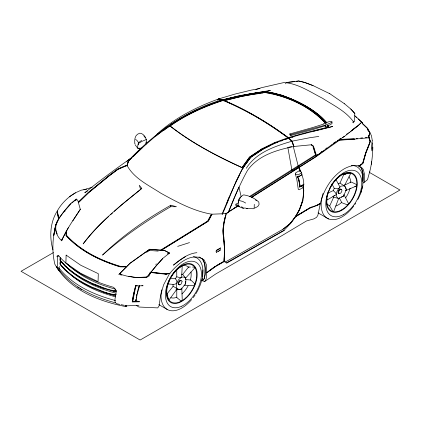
<?xml version="1.0" encoding="UTF-8"?>
<svg xmlns="http://www.w3.org/2000/svg" width="421" height="421" viewBox="0 0 421 421"><rect width="100%" height="100%" fill="white"/><g stroke="black" fill="none" stroke-linecap="round" stroke-linejoin="round"><path stroke-width="0.63" d="M170.173 125.721L169.542 125.511L170.226 126.221C192.423 143.566 217.578 156.601 243.149 168.211L243.106 167.979C217.536 156.375 192.381 143.34 170.184 125.99L170.173 125.721C186.224 114.359 204.427 106.281 223.077 100.235L223.109 100.519L222.499 100.003L209.021 104.724M66.234 233.334L66.229 231.608L68.349 227.64M176.794 289.674L176.762 297.568L181.041 300.973L181.704 300.978L182.246 300.278L181.819 288.043L181.362 289.038L179.009 289.664L175.962 289.774M185.672 281.354L185.65 283.686L181.362 289.038C178.036 290.553 175.946 287.317 173.052 286.417L173.036 284.385L175.125 284.191L177.046 282.959C177.573 280.128 179.846 278.17 182.325 277.002L184.477 277.176L185.635 277.971L185.914 280.339L185.65 283.686L185.056 284.296M215.399 266.314L206.585 272.566L206.722 275.292L206.037 279.444L204.685 281.523L201.338 280.47M331.474 145.003L316.182 156.08L316.571 155.844L313.545 146.413L311.477 144.766L293.958 146.476L292.127 141.161L288.938 138.02L288.88 138.504L288.017 137.725L274.702 142.551M206.748 272.498L206.369 264.641L204.206 260.01C192.013 251.021 177.62 263.872 169.984 273.224L166.732 273.913M60.187 258.094L60.098 260.452L65.076 266.072L72.759 272.582L82.006 278.66M60.187 261.999L60.098 264.356L65.076 269.972L72.875 276.56M60.235 261.552L60.145 263.914C68.57 274.408 80.243 281.675 92.315 287.306C100.119 289.927 107.818 294.511 116.207 294.558M60.208 260.531L60.298 258.173M60.277 262.662L60.208 264.43L65.192 270.05M224.351 261.167L224.661 246.322L223.898 237.518C222.346 229.371 224.414 221.246 226.403 213.368L237.86 206.132M372.848 147.166C372.611 155.291 371.811 163.448 369.806 171.336M362.765 181.298L363.06 173.989L361.628 168.426M362.818 181.33L363.113 174.02L361.686 168.458L358.287 165.658M362.923 183.051L364.386 182.235L364.681 174.925L363.249 169.363C358.739 162.959 349.883 165.7 344.241 168.81C331.859 176.225 323.77 189.587 320.349 203.369L317.55 204.938L309.614 207.9L295.453 216.515L290.422 223.277L282.933 229.287L225.803 261.746L223.967 261.357L216.994 265.33M224.382 253.195L223.967 261.357L226.693 263.141L284.364 230.376M146.208 144.045C147.208 139.809 145.519 135.694 141.577 133.499L139.777 133.183C135.067 134.504 134.473 138.772 134.762 142.972M145.961 143.661L146.045 141.993M224.172 257.641L223.967 261.357L215.257 266.388L210.9 269.593M202.275 278.57L202.896 269.987M141.661 140.382L138.593 142.624L138.688 144.787L138.593 142.624L136.883 140.319L135.625 139.514M338.21 192.35L338.447 190.908L339.805 189.376M192.56 267.051L194.786 267.214L194.786 267.903L185.661 278.081M353.387 122.858L354.208 121.248L354.829 113.47L350.782 109.034M139.325 301.794L139.351 301.504L135.725 300.931L135.457 301.073L139.325 301.794L132.326 301.931M146.866 277.176L156.591 265.198L162.722 258.441L169.621 252.989L164.579 250.437L149.618 249.237L130 263.23L119.601 273.829L119.769 274.166L126.853 276.102L134.883 277.497L146.866 277.176L146.929 276.486M331.911 183.94L334.253 188.329L338.384 188.608L339.273 188.192L339.479 187.387L339.305 185.882L338.247 183.866L340.01 183.014C342.415 185.087 346.151 186.019 346.32 189.787L343.489 196.123L338.547 198.491L337.31 197.712L336.247 195.744C336.026 192.218 337.763 189.287 340.205 186.913C341.063 185.056 344.346 186.85 344.436 185.051M219.42 99.288L222.256 99.861L222.63 100.33L222.709 99.945C235.05 96.804 247.506 94.13 260.11 92.267C267.503 90.752 274.739 93.462 281.838 95.199C298.289 101.298 315.134 109.15 326.722 122.706M238.554 201.917L238.718 200.433L240.554 197.481M372.269 140.503L371.422 147.666L371.917 150.844L372.585 143.793L371.985 142.682M371.333 164.343L371.648 161.669M328.717 125.326L328.412 127.81L332.679 126.374L304.899 133.483M169.2 280.46L168.458 283.128M328.643 125.142L328.333 127.579L313.687 131.184M170.663 206.706L170.868 205.206L176.425 206.727L170.663 206.706L169.826 207.227C146.013 221.083 123.127 236.744 102.524 255.084C122.79 235.339 146.313 219.094 170.868 205.206M56.382 266.34L56.24 266.419C70.744 290.595 99.467 301.441 125.89 306.63L126.037 305.63M134.904 301.178L132.399 301.662L134.683 289.943M133.489 295.237L132.399 301.662M132.71 301.625L135.878 285.938L137.204 285.627M132.22 301.873L133.246 295.484L135.578 285.833M132.736 299.815L132.483 301.494L132.836 301.699L135.972 301.073L137.041 294.774L139.53 285.917M288.069 137.646L288.027 137.904C267.919 122.948 246.153 110.055 223.019 100.372L223.404 100.172C246.469 109.834 268.172 122.69 288.227 137.599L288.069 137.646C268.009 122.743 246.306 109.886 223.246 100.219M76.048 199.954L76.196 199.054L77.764 200.317L80.322 209.369L72.786 220.92M135.473 301.083L136.041 299.263M245.659 203.043L242.712 201.422L238.718 200.433C238.718 202.096 236.991 206.353 239.47 206.758L238.833 206.164L238.67 206.59M78.448 202.506L88.463 192.781L109.181 175.846L117.817 169.379L127.037 165.511L129.031 160.017L131.005 158.264L126.884 161.532M135.725 300.931L135.92 299.81M327.133 127.352L327.412 125.758M327.948 125.069L327.57 127.226L305.604 132.72L288.217 137.656L291.911 141.219L293.737 146.513C276.597 149.992 258.152 155.381 247.516 170.368C240.012 183.793 234.271 198.075 228.492 212.305L226.987 213.252L225.209 213.7M54.298 233.644L54.525 232.503M320.349 203.369L317.881 215.236L316.581 217.357L313.803 218.904L306.477 220.962L282.049 235.576L215.647 274.024L204.685 281.523M224.993 217.431L223.719 223.23L222.867 230.661L224.314 246.517M133.404 295.405L134.657 289.932M134.594 290.111L135.794 285.664L135.567 285.975L136.041 285.812M137.104 293.448L138.104 289.253M368.78 135.367L368.333 137.135L368.938 136.788L369.985 132.662L367.617 128.263L362.702 123.59L362.649 122.827L361.618 122.232M303.709 185.087L303.031 187.624L299.168 189.75L298.278 189.35L296.826 179.43L295.405 173.994L295.768 172.773L299.752 170.489C303.957 173.389 301.347 176.715 297.284 176.336L298.584 179.314L299.873 185.95L299.568 187.04L303.709 185.087L299.568 187.04M343.694 195.312L343.489 196.123L341.236 197.154M216.331 250.306L216.92 250.39L220.462 248.348L220.599 247.843L216.331 250.306L216.041 251.432L216.331 252.221L216.92 251.974M360.439 194.434L362.87 185.251M226.403 213.368L226.209 213.231C224.035 221.13 222.062 229.356 223.583 237.56L224.346 246.343L224.351 253.4M359.171 166.016L362.713 163.285L365.591 153.123L369.48 143.303L370.08 141.235L368.707 136.946L368.938 136.788L370.317 141.261L369.717 143.503L365.86 153.233L363.002 163.385L359.429 166.2M301.889 174.62C303.004 177.72 303.894 181.54 303.767 184.866L300.768 186.556L299.673 186.745L299.984 185.903L298.705 179.278L297.284 176.336M60.198 257.778L60.145 260.01C68.57 270.508 80.243 277.776 92.315 283.407C100.119 286.027 107.818 290.611 116.207 290.658M369.833 171.231L367.507 179.699L364.386 182.235M326.959 198.686L326.854 200.133L336.442 194.528L335.137 192.35L333.248 190.587L334.253 188.329M368.707 136.946L370.164 141.214L369.627 143.093L365.665 152.997L362.765 163.206L359.139 166.063M138.593 142.624C137.893 143.893 137.067 149.097 138.277 148.334M126.863 165.99L128.405 161.296L129.326 160.396M138.304 288.674L139.288 285.78M138.325 288.685L139.309 285.791M299.873 186.671L300.126 185.929L298.836 179.293L297.452 176.52L298.742 176.462M302.646 200.612L299.268 209.832L295.453 216.515L311.498 207.011M226.83 203.29L228.85 197.786L235.818 182.177L242.885 167.558L250.416 157.591L263.441 148.929M115.286 302.757C94.378 297.226 73.296 287.759 59.572 270.424L58.798 267.798L59.656 266.598M338.41 198.517L338.7 198.407L333.69 211.426L333.111 211.71L329.669 206.001L333.627 197.286L332.964 196.218M266.609 92.988L266.914 92.21C289.174 95.572 311.372 106.324 326.464 123.179M61.74 240.849C66.371 229.492 73.675 219.467 80.322 209.226M234.508 197.086L228.482 211.826L238.244 205.669M222.072 214.152L228.85 197.786M222.251 214.442C231.097 195.291 237.034 174.147 250.295 157.401C266.304 144.987 285.648 138.351 305.067 133.473M300.21 171.479L298.563 167.105L298.731 166.711L299.31 167.321L300.678 171.936M56.63 223.598L58.687 218.967L63.834 211.642L69.539 204.643L76.196 199.054M234.771 196.491L238.686 187.587M340.01 183.014L343.899 174.268L350.446 173.068L350.704 173.489L344.362 185.74M254.184 207.879L254.279 204.322M75.47 192.829C67.892 197.123 61.461 203.422 57.224 211.053L58.498 219.283C53.225 225.977 55.419 235.086 61.387 240.459L66.229 231.608L66.313 235.113C80.606 250.869 100.44 260.373 120.538 266.419L126.526 266.425L125.995 266.94L120.085 266.835C100.082 260.72 80.358 251.253 66.039 235.628L65.881 232.234L66.239 232.066M61.671 240.38L62.103 239.47M64.655 211.868L64.976 211.195M155.865 264.525L156.186 263.851M148.629 276.713L150.871 272.187L166.174 273.95L169.984 273.224M368.386 137.983L368.828 137.083L368.249 136.478M345.404 190.687L356.445 186.003L356.85 185.193L356.555 184.556L351.172 181.977L344.383 185.251M238.502 202.412L238.228 200.622L239.702 197.723L242.975 195.139L243.827 194.891C249.395 195.781 254.716 198.138 258.794 202.043C260.341 206.474 256.252 207.148 253.216 208.748L245.853 208.337L247.527 208.353L247.011 208.627M285.543 83.816L286.096 82.742L287.054 82.437L298.531 80.964L304.651 82.395L312.935 85.531L329.811 93.73M352.766 122.627L353.314 121.553L354.208 121.248M212.052 214.194L211.405 214.152L207.59 221.12L160.743 250.053L161.548 250.121L208.463 221.067L212.052 214.194L222.167 213.789L226.209 213.231M235.818 182.177L239.786 174.61M288.606 138.325L288.738 138.083L288.453 138.335M57.03 211.389C49.988 222.825 49.341 237.186 52.93 249.869M211.684 214.384L207.869 221.372L161.154 250.258M295.952 216.226L299.626 209.779L302.978 200.564L303.778 190.687L303.357 186.187M169.684 273.308L163.553 284.975L160.49 295.921L159.18 305.609L157.78 307.898L138.904 307.03L136.367 305.435L126.668 305.83L125.521 305.557M243.712 166.99L250.416 157.591M127.716 162.501L128.658 160.969C148.66 140.956 170.452 121.858 196.475 110.107M274.839 142.482L262.636 148.424L249.49 157.128L242.107 167.511L249.611 157.07L262.767 148.355M334.869 181.051L335.963 179.83M170.5 278.255L175.241 278.702L176.767 276.786L176.736 269.498M57.293 210.953L58.772 219.246L58.498 219.283M175.241 278.702C179.099 281.602 174.631 285.612 177.073 288.932L169.074 299.92L168.6 299.826L167.105 293.763L173.052 286.417M345.925 190.318L346.32 189.787L345.015 186.282M243.317 167.242L250.758 157.265L263.646 148.66L275.587 142.835M226.466 262.851L284.254 230.14L290.8 223.198L295.637 216.762L309.709 208.195L317.455 205.343L320.249 203.769M289.99 223.53C298.068 214.563 303.757 203.027 303.467 190.75L303.462 190.455M181.509 274.203L182.714 274.36L188.608 266.972L190.329 267.025M149.718 273.04L150.513 272.055M246.301 168.274C256.257 152.391 274.876 146.287 291.911 141.219M114.317 211.342L121.979 204.506L140.667 189.387L139.24 185.256L141.772 188.408C120.99 205.39 99.256 222.077 83.158 243.901C90.762 233.997 99.282 224.809 108.618 216.515M162.722 258.652L156.591 265.404L147.008 277.092L136.099 277.465L128.763 276.297M167.384 127.989L169.584 125.737L155.838 136.004M118.748 274.508L130 263.372L149.618 249.374L164.579 250.579L168.737 252.8M222.499 100.003L218.673 98.93C196.212 107.108 174.526 118.012 156.828 134.341M222.32 100.077L223.283 100.172L241.517 95.72M176.541 289.464L177.073 288.932M133.462 156.333L135.757 154.075M136.678 153.17L142.193 147.755M78.453 202.543L88.515 192.75L109.244 175.789L117.864 169.316L126.058 165.621M150.76 272.355L166.174 273.95M222.256 99.861L239.523 95.63L270.414 90.426L264.914 91.973M354.824 115.622L361.786 122.232L358.266 125.611L344.91 136.067L331.085 145.24M75.496 200.575L76.417 199.743M110.486 214.757L112.402 213.052M140.667 189.387L141.772 188.408M217.189 100.193L218.673 98.93M217.868 99.709L218.862 98.861L234.602 94.172L251.469 90.062L259.936 88.526M167.958 253.952L168.916 253.147M128.61 160.233L131.005 158.264M70.965 203.685C64.502 211.71 51.309 222.567 57.245 234.034M71.917 202.906L75.248 200.185M165.158 128.4L167.695 126.374M163.806 130.41L166.342 128.384M167.353 127.574L169.889 125.547M169.037 126.453L170.052 125.642M348.635 132.973L349.662 132.152M350.688 131.331L357.366 125.995M173.399 265.03C180.351 259.557 187.745 253.526 196.896 252.679M173.552 265.135L179.53 260.478L185.703 256.468M282.933 229.287L290.8 223.198M346.504 134.294L347.52 133.536M352.082 130.105L357.661 125.916L361.507 122.395L362.365 122.99L362.418 123.753L367.338 128.426L369.701 132.826L368.575 136.941L368.133 137.835L354.598 139.083L339.268 139.998L339.189 139.283M211.058 269.519L209.353 270.766M325.833 148.65L326.843 147.908M315.987 155.775L317.56 154.649M321.228 152.013L322.275 151.26M316.571 155.844L323.381 150.95M145.908 252.447L146.934 251.732M148.471 250.663L150.013 249.595M147.234 251.953L149.387 250.458L158.164 251.1M218.467 251.237L220.599 249.758L218.694 251.163L216.331 252.221M130.347 158.67C114.749 169.468 99.566 180.877 84.779 192.755L87.515 191.018M172.847 123.195L169.542 125.511L170.184 125.99C186.261 114.601 204.49 106.508 223.172 100.44M333.574 143.135L335.721 141.698M337.332 140.619L338.4 139.898M293.205 146.187L298.536 167.353L292 171.347M206.743 272.84L215.415 266.667L224.093 261.594M339.715 138.935L340.773 138.246M289.822 133.946L312.356 127.642L323.623 124.1L323.47 123.853L328.08 121.964L330.838 121.274L332.001 121.948L330.148 123.153L325.538 125.048L290.885 134.557L289.822 133.946L289.822 134.862L290.885 135.478L313.65 129.305L325.033 125.832L325.033 124.916M69.349 196.786L75.543 192.75L81.153 190.203L86.779 189.103M342.378 137.646L344.525 136.257M172.721 123.327L181.498 117.68M298.794 166.179L316.055 155.238L315.661 154.744L298.405 165.679L299.152 167.211L316.413 156.27L316.055 155.238M299.31 167.321L316.571 156.38L339.521 140.146L354.85 139.23M60.014 271.135C55.509 268.472 58.782 260.346 57.035 256.178L58.303 255.373C72.407 271.971 93.073 281.528 113.681 287.348L115.959 290.195C117.201 293.458 112.675 301.625 116.428 303.704M249.495 196.507L297.994 165.869L298.457 166.39L298.821 167.421L251.421 197.36M250.506 196.675L298.457 166.39M251.574 197.47L298.973 167.532L300.168 171.552M234.55 207.948L238.333 205.585M301.578 172.842L298.179 174.889L295.405 173.994M301.141 185.814L303.967 184.124M138.804 143.219L142.024 141.33L146.497 139.44M302.067 174.71L298.857 176.578L297.636 176.657M53.456 252.579L21.05 271.287L140.119 340.036L399.95 190.024L369.333 172.347M361.376 122.664L361.986 122.311M125.89 306.63L126.795 306.104L124.958 305.725M320.149 203.475L317.381 205.038M178.951 267.835L182.214 265.993L181.646 277.092L181.335 277.607L180.441 277.786L176.767 276.786M338.7 198.407L333.627 197.286M238.139 202.996L235.518 204.359L239.028 205.827M166.021 274.097L169.737 273.576M264.588 148.371L270.303 145.587M287.869 137.793L288.443 138.225M328.127 192.997L333.248 190.587M119.601 273.829L120.716 273.308M196.381 110.213L209.132 104.613M167.421 253.842L169.621 252.989M325.033 125.832L325.538 126.679L330.148 124.79L332.001 123.579L332.001 121.948M238.228 200.622L238.718 200.433M276.044 142.861L277.844 142.214M280.812 141.135L282.628 140.482M284.98 139.63L287.411 138.756M222.272 99.709C185.835 110.291 154.618 133.273 128.652 160.401L128.658 160.969M92.162 187.282L83.795 189.787M255.836 89.531L261.225 87.757L283.749 82.59L285.48 82.516M177.667 246.385L189.508 242.596M291.574 146.65L288.901 147.213M291.864 137.393L293.111 137.041M56.672 224.377L55.814 224.609L53.735 235.649L55.814 224.609C52.62 237.518 51.672 251.274 54.872 264.272L58.493 270.219M354.803 186.429L356.445 186.003M223.467 100.777L241.622 96.341L261.336 92.841M223.677 100.798L241.291 96.498L250.89 94.678L262.993 93.025M222.63 100.33L222.588 100.066C237.186 96.783 251.879 92.604 266.914 92.21M223.219 99.919L239.665 96.03M320.455 129.815L321.681 129.526M292.127 141.161L309.988 137.693L318.818 136.43M235.518 205.138L243.122 208.316L245.306 207.916M127.037 165.111L118.012 168.847L108.918 175.573L88.189 192.497L78.311 202.069L78.453 202.68M249.895 94.104L259.373 92.525M179.157 284.422L179.52 284.37M294.868 81.59L287.054 82.437M296.142 81.427L298.057 81.185M138.546 148.266L137.809 148.355L135.13 144.771M138.477 148.429L140.903 148.134M260.004 92.425L263.072 92.141M356.203 138.446L357.492 138.325M360.713 138.03L362.649 137.851M365.228 137.614L367.159 137.435M333.879 195.802L334.895 195.723M136.367 305.435L138.935 305.257M340.215 139.462L354.266 138.625M57.035 256.178L58.961 256.063M135.725 285.864L143.103 285.77L141.898 285.58M261.967 92.736L266.935 92.604L270.098 93.162M166.179 274.281L150.655 272.487M113.249 291.137L116.159 291.1M116.275 291.179L113.36 291.216L103.529 288.274L92.267 283.849M115.58 295.01L113.249 295.042L103.529 292.174M115.691 295.084L113.36 295.116L103.645 292.248L92.267 287.748M126.253 266.719L120.343 266.704C100.324 260.646 80.574 251.179 66.308 235.502L66.234 235.234M185.524 279.581L190.845 280.028L194.797 283.838L194.802 284.675L194.192 285.391L191.487 285.617L184.04 285.333M168.279 283.97L173.036 284.385M267.224 93.052C288.917 96.541 310.382 107.018 325.391 123.179M286.096 82.742C299.378 84.363 310.866 92.315 322.523 98.282C333.232 105.218 345.615 110.997 353.314 121.553M201.327 280.291L202.985 280.539L204.332 278.46L205.016 274.308L205.106 268.103L204.669 263.657L202.501 259.026M266.14 91.862L269.108 92.362M270.298 92.567L272.077 92.867M120.001 274.729L121.879 275.066M116.854 303.788L119.948 304.42M121.19 304.672L124.284 305.304M218.862 98.861L222.483 99.651L222.62 100.045M211.405 214.152C193.176 210.968 176.741 201.969 160.722 193.128C148.681 185.235 134.204 178.636 127.047 165.448M338.868 193.029L339.184 193.097M272.671 92.967L281.875 95.346L291.469 99.019M270.729 93.273C290.99 98.24 311.429 107.381 325.486 123.148M115.564 289.174C97.588 284.364 79.774 276.571 66.518 263.183M115.564 293.074C97.414 288.196 79.327 280.333 66.108 266.614M115.564 296.842C97.588 292.032 79.774 284.238 66.518 270.845M115.596 300.589C94.304 294.984 72.786 285.449 58.798 267.798M201.948 279.239L203.069 279.586L204.417 278.507L205.101 274.355L205.185 268.151L204.753 263.709L202.585 259.073L198.922 256.878M180.946 280.639C179.383 280.328 178.22 282.386 178.457 283.77L178.651 284.049M313.029 85.616L304.757 82.495L298.531 80.964M222.672 100.251L223.077 100.409M103.645 288.348L92.383 283.922L81.895 278.581M241.37 206.806L243.122 207.542L243.122 208.316M242.296 167.358L243.106 167.979M292.037 99.293C304.783 105.018 317.739 112.002 326.796 122.885M76.196 199.407L76.606 199.612M81.895 282.486L92.383 287.822M318.029 212.858L328.664 218.967M158.801 304.615L167.163 309.419M312.708 145.929L313.545 146.413M77.617 287.064L79.216 288.111M80.279 288.811L81.879 289.858M72.759 276.486L82.006 282.559M329.685 93.625L344.604 103.845M298.563 167.105L298.152 166.8L298.973 167.532M255.526 199.991L256.478 200.706M338.705 193.35L338.137 192.897L337.984 191.987L338.963 189.813A2.405 1.389 -60 0 1 341.22 189.455M311.466 144.94L312.293 145.598M139.214 148.097L140.719 149.297M138.214 148.076L140.219 149.676M311.361 144.587L313.198 146.066L315.724 155.117M344.446 103.724L350.93 109.155L354.829 113.47M355.319 116.428L356.824 117.685M288.88 138.33L291.869 141.33L293.958 146.476M72.875 272.661L65.192 266.146L60.624 260.999M358.266 118.943L361.786 122.232M182.714 274.36L185.645 278.234M143.84 135.825L145.208 137.678M367.307 129.163L368.491 131.363M343.862 194.444L348.541 203.638L348.183 204.511L347.446 204.859L341.852 202.754L339.284 197.817M336.221 180.009L338.247 183.866M369.985 132.662L371.475 135.778L372.248 140.335M299.752 170.489L300.147 171.636M313.087 147.108L315.734 155.365M134.82 143.282L135.041 143.982M238.944 186.998L241.128 196.56M58.656 218.599L57.424 211.868M287.843 147.382L291.895 170.152M302.983 186.024L303.441 190.897M325.538 125.048L325.538 126.679M290.885 134.557L290.885 135.478M351.256 165.406A29.712 17.129 -60.2 0 1 362.749 184.787M362.565 185.993A29.712 17.129 -60.2 0 1 360.734 192.913M360.039 194.739A29.712 17.129 -60.2 0 1 357.876 199.422M355.598 203.332A29.712 17.129 -60.2 0 1 354.898 204.395M353.782 205.969A29.712 17.129 -60.2 0 1 349.719 210.779M349.304 211.205A29.712 17.129 -60.2 0 1 326.717 217.946A29.712 17.129 -60.2 0 1 323.06 193.46M329.68 188.319A21.897 12.625 -60.1 0 1 355.866 176.82A21.897 12.625 -60.1 0 1 341.073 210.679A21.897 12.625 -60.1 0 1 328.427 191.197M193.386 256.694A29.712 17.103 -60.1 0 1 202.454 276.897M202.212 278.197A29.712 17.103 -60.1 0 1 199.391 287.038M199.138 287.617A29.712 17.103 -60.1 0 1 195.781 293.9M195.081 294.989A29.712 17.103 -60.1 0 1 193.244 297.579M191.66 299.557A29.712 17.103 -60.1 0 1 169.068 310.272A29.712 17.103 -60.1 0 1 161.617 289.785M349.077 176.799A17.787 10.246 -60.3 0 1 350.756 182.456M350.098 188.187A17.787 10.246 -60.3 0 1 345.625 197.844M341.626 202.417A17.787 10.246 -60.3 0 1 335.774 206.069M329.664 205.958A17.787 10.246 -60.3 0 1 327.396 203.959M343.173 174.147A17.787 10.246 -60.3 0 1 345.709 174.368M182.198 265.798A17.787 10.23 -60.2 0 1 188.918 267.493M190.96 271.94A17.787 10.23 -60.2 0 1 190.35 280.181M188.113 285.806A17.787 10.23 -60.2 0 1 181.893 293.937M176.946 297.173A17.787 10.23 -60.2 0 1 170.873 297.705M167.048 294.016A17.787 10.23 -60.2 0 1 166.337 291.642M179.893 284.443A2.405 1.389 -60 0 1 178.42 284.312A2.405 1.389 -60 0 1 178.42 282.349L179.893 280.518A2.405 1.389 -60 0 1 180.741 280.291M66.129 255.11L65.881 263.072L80.495 273.208L98.051 281.644L98.303 273.687L80.748 265.246L66.129 255.11M136.404 296.942L136.209 298.094L136.425 296.952M136.793 294.632L136.599 295.789L136.814 294.647M182.03 281.749L181.177 283.943A2.4 1.389 -60 0 1 179.13 284.807A2.4 1.389 -60 0 1 178.857 282.596L180.325 280.77A2.4 1.389 -60 0 1 182.03 281.749M338.794 191.145L338.642 193.192L339.21 193.639L340.036 193.513A2.405 1.389 -60 0 0 341.863 190.16A2.405 1.389 -60 0 0 339.468 190.097L338.794 191.145M343.815 214.352A25.507 14.703 -60.2 0 0 359.355 174.052A25.507 14.703 -60.2 0 0 328.196 192.15A25.507 14.703 -60.2 0 0 343.815 214.352M181.867 306.141A25.507 14.693 -60.1 0 0 199.733 266.225A25.507 14.693 -60.1 0 0 168.668 281.123A25.507 14.693 -60.1 0 0 181.867 306.141M185.729 298.463A21.897 12.614 -60.1 0 0 192.639 264.535A21.897 12.614 -60.1 0 0 166.795 287.559A21.897 12.614 -60.1 0 0 185.729 298.463M341.831 209.774A21.282 12.272 -60.2 0 0 354.792 176.141A21.282 12.272 -60.2 0 0 328.806 191.229A21.282 12.272 -60.2 0 0 341.831 209.774M185.593 298.057A21.282 12.251 -60.2 0 0 192.334 265.072A21.282 12.251 -60.2 0 0 167.237 287.427A21.282 12.251 -60.2 0 0 185.593 298.057"/></g></svg>
